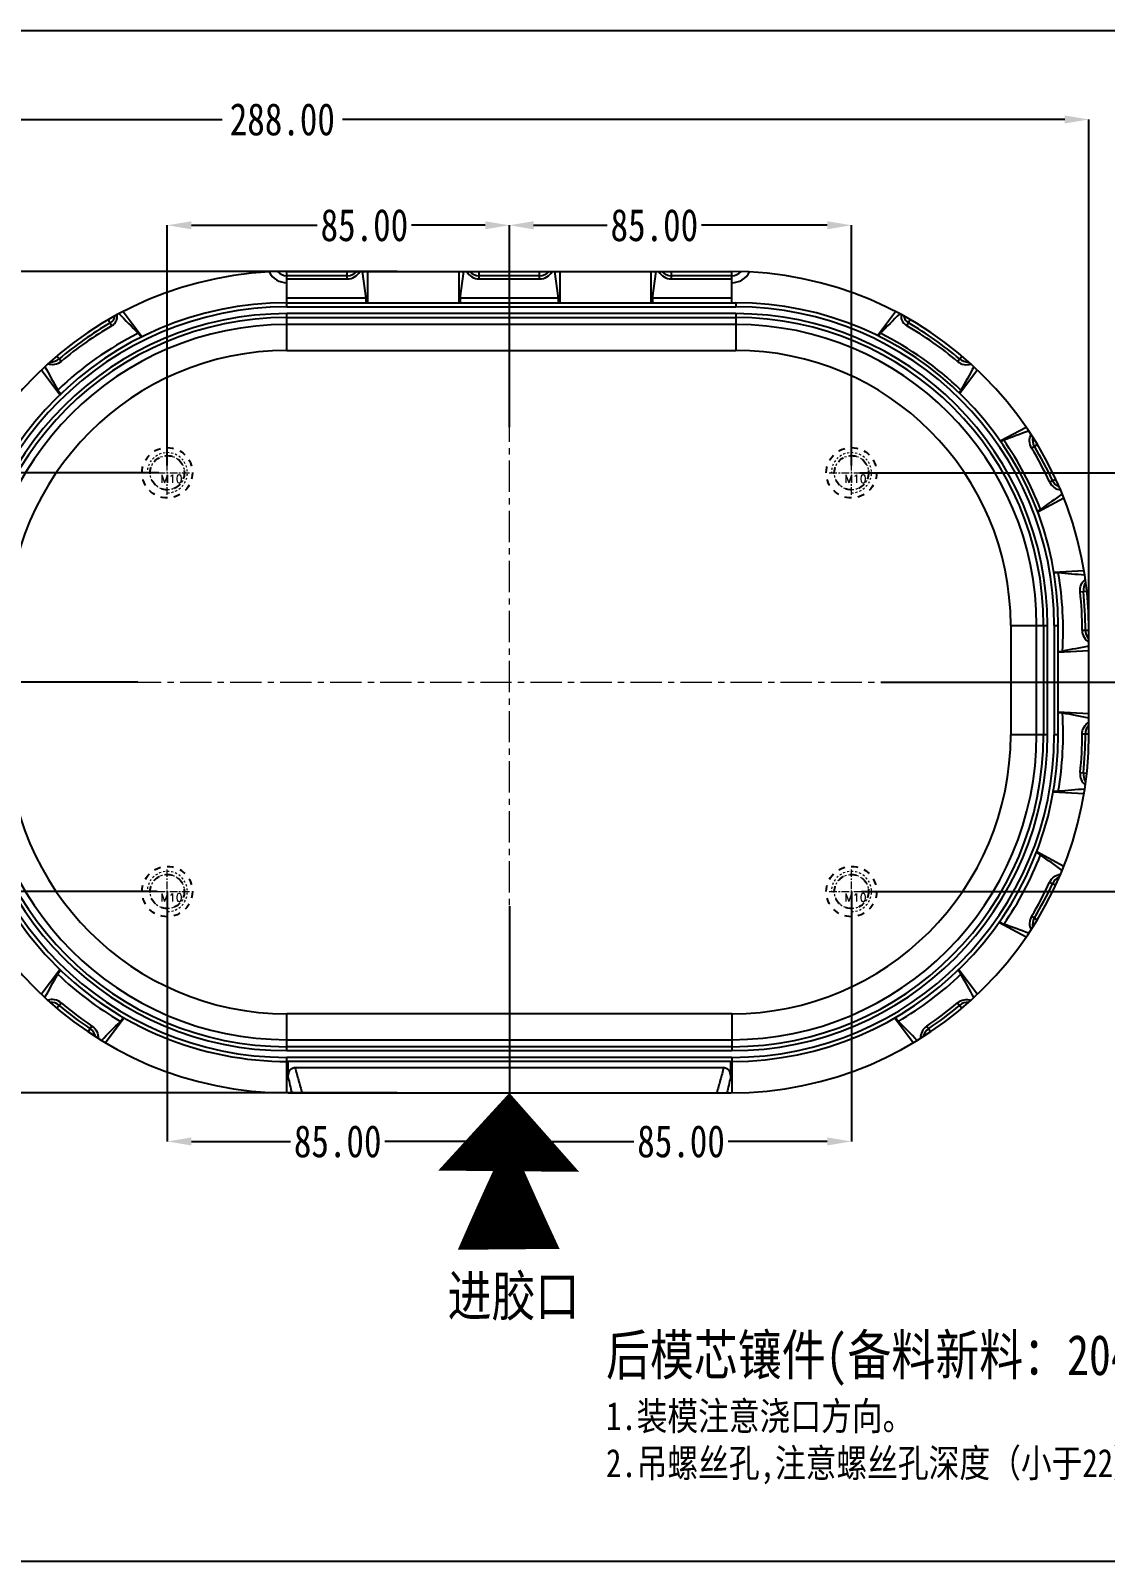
# Model space of a CAD drawing. Header units: millimetres. Extents: x 835 to 1873, y -1769 to 372.
# Drawn here: x 1184.6 to 1451.6, y -1161.5 to -781.4 of the extents above; entities that cross this region are included whole.
import ezdxf

# ---------------------------------------------------------------- set-up
doc = ezdxf.new("R2010")
doc.units = ezdxf.units.MM
doc.header["$LTSCALE"] = 16.335
doc.header["$PDMODE"] = 3
doc.header["$PDSIZE"] = 0.3125
doc.linetypes.add('CENTER', pattern=[0.6, 0.375, -0.075, 0.075, -0.075])
doc.linetypes.add('HIDDEN', pattern=[0.2, 0.1, -0.1])
doc.layers.get('0').update_dxf_attribs({"linetype": 'CONTINUOUS'})
doc.layers.get('Defpoints').update_dxf_attribs({"linetype": 'CONTINUOUS'})
doc.layers.add('center', color=1, linetype='CENTER', lineweight=9)
doc.layers.add('screw', color=33, linetype='CONTINUOUS', lineweight=13)
doc.layers.add('DEFAULT_2', color=8, linetype='HIDDEN')
doc.styles.get("Standard").update_dxf_attribs({"font": 'txt', "width": 0.8})
doc.styles.add('TXT', font='txt.shx', dxfattribs={"bigfont": 'gbcbig.shx'})
doc.dimstyles.get("Standard").update_dxf_attribs({"dimtxt": 0.15625, "dimasz": 0.1875, "dimexe": 0.125, "dimexo": 0.0625, "dimtad": 0, "dimtih": 1, "dimtoh": 1, "dimdsep": 46, "dimtxsty": 'Standard', "dimcen": 0.09, "dimadec": 0, "dimazin": 0, "dimtp": 0.01, "dimtm": 0.01, "dimtfac": 1, "dimtofl": 0, "dimtmove": 0, "dimatfit": 3, "dimfxl": 0, "dimtolj": 1, "dimarcsym": 0})

# ---------------------------------------------------------------- blocks, each defined once
blk = doc.blocks.new('*D69')
at = {"color": 4, "lineweight": -2}
for p, q in [((1159.53, -943.19), (1159.53, -803.46)), ((1165.53, -803.46), (1232.18, -803.46)), ((1441.53, -803.46), (1262.05, -803.46)), ((1447.53, -943.19), (1447.53, -803.46))]:
    blk.add_line(p, q, dxfattribs=at)
at = {"color": 4}
for points in [[(1165.53, -802.46), (1165.53, -804.46), (1159.53, -803.46)], [(1441.53, -802.46), (1441.53, -804.46), (1447.53, -803.46)]]:
    blk.add_solid(points, dxfattribs=at)
at = {"layer": 'Defpoints', "color": 0}
for p in [(1159.53, -803.46), (1159.53, -943.19), (1447.53, -943.19)]:
    blk.add_point(p, dxfattribs=at)
at = {"color": 6, "insert": (1247.12, -803.46), "char_height": 8, "attachment_point": 5}
blk.add_mtext('\\A1;288.00', dxfattribs=at)
blk = doc.blocks.new('*D70')
at = {"color": 4, "lineweight": -2}
for p, q in [((1275.67, -841.19), (1121.35, -841.19)), ((1121.35, -847.19), (1121.35, -911.39)), ((1121.35, -1039.19), (1121.35, -940.19)), ((1275.67, -1045.19), (1121.35, -1045.19))]:
    blk.add_line(p, q, dxfattribs=at)
at = {"color": 4}
for points in [[(1120.35, -847.19), (1122.35, -847.19), (1121.35, -841.19)], [(1120.35, -1039.19), (1122.35, -1039.19), (1121.35, -1045.19)]]:
    blk.add_solid(points, dxfattribs=at)
at = {"layer": 'Defpoints', "color": 0}
for p in [(1275.67, -841.19), (1121.35, -1045.19), (1275.67, -1045.19)]:
    blk.add_point(p, dxfattribs=at)
at = {"color": 6, "insert": (1121.35, -925.79), "char_height": 8, "attachment_point": 5, "rotation": 90}
blk.add_mtext('\\A1;204.00', dxfattribs=at)
blk = doc.blocks.new('screw_m10_g')
at = {"layer": 'screw', "color": 1, "linetype": 'CENTER', "ltscale": 0.310989}
for p, q in [((0, -5.5), (0, 5.5)), ((-5.5, 0), (5.5, 0))]:
    blk.add_line(p, q, dxfattribs=at)
at = {"layer": 'screw', "color": 33, "linetype": 'HIDDEN', "ltscale": 0.310989}
blk.add_circle((0, 0), 4.25, dxfattribs=at)
at = {"layer": 'screw', "color": 92, "linetype": 'HIDDEN', "ltscale": 0.310989}
blk.add_arc((0, 0), 5, 270, 180, dxfattribs=at)
at = {"layer": 'screw', "color": 6, "style": 'TXT'}
blk.add_text('M10', height=2, dxfattribs=at).set_placement((-1.7, -2.5))
blk = doc.blocks.new('*D71')
at = {"color": 4, "lineweight": -2}
for p, q in [((1303.53, -879.86), (1303.53, -829.73)), ((1309.53, -829.73), (1327.82, -829.73)), ((1382.53, -829.73), (1351.29, -829.73)), ((1388.53, -889.39), (1388.53, -829.73))]:
    blk.add_line(p, q, dxfattribs=at)
at = {"color": 4}
for points in [[(1309.53, -828.73), (1309.53, -830.73), (1303.53, -829.73)], [(1382.53, -828.73), (1382.53, -830.73), (1388.53, -829.73)]]:
    blk.add_solid(points, dxfattribs=at)
at = {"layer": 'Defpoints', "color": 0}
for p in [(1303.53, -829.73), (1303.53, -879.86), (1388.53, -889.39)]:
    blk.add_point(p, dxfattribs=at)
at = {"color": 6, "insert": (1339.56, -829.73), "char_height": 8, "attachment_point": 5}
blk.add_mtext('\\A1;85.00', dxfattribs=at)
blk = doc.blocks.new('*D72')
at = {"color": 4, "lineweight": -2}
for p, q in [((1390.65, -891.19), (1463.77, -891.19)), ((1463.77, -897.19), (1463.77, -904.62)), ((1463.77, -937.19), (1463.77, -928.09)), ((1395.84, -943.19), (1463.77, -943.19))]:
    blk.add_line(p, q, dxfattribs=at)
at = {"color": 4}
for points in [[(1462.77, -897.19), (1464.77, -897.19), (1463.77, -891.19)], [(1462.77, -937.19), (1464.77, -937.19), (1463.77, -943.19)]]:
    blk.add_solid(points, dxfattribs=at)
at = {"layer": 'Defpoints', "color": 0}
for p in [(1390.65, -891.19), (1395.84, -943.19), (1463.77, -943.19)]:
    blk.add_point(p, dxfattribs=at)
at = {"color": 6, "insert": (1463.77, -916.36), "char_height": 8, "attachment_point": 5, "rotation": 90}
blk.add_mtext('\\A1;52.00', dxfattribs=at)
blk = doc.blocks.new('*D73')
at = {"color": 4, "lineweight": -2}
for p, q in [((1395.84, -943.19), (1463.21, -943.19)), ((1463.21, -949.19), (1463.21, -953.8)), ((1463.21, -989.19), (1463.21, -977.26)), ((1391.06, -995.19), (1463.21, -995.19))]:
    blk.add_line(p, q, dxfattribs=at)
at = {"color": 4}
for points in [[(1462.21, -949.19), (1464.21, -949.19), (1463.21, -943.19)], [(1462.21, -989.19), (1464.21, -989.19), (1463.21, -995.19)]]:
    blk.add_solid(points, dxfattribs=at)
at = {"layer": 'Defpoints', "color": 0}
for p in [(1395.84, -943.19), (1391.06, -995.19), (1463.21, -995.19)]:
    blk.add_point(p, dxfattribs=at)
at = {"color": 6, "insert": (1463.21, -965.53), "char_height": 8, "attachment_point": 5, "rotation": 90}
blk.add_mtext('\\A1;52.00', dxfattribs=at)
blk = doc.blocks.new('*D74')
at = {"color": 4, "lineweight": -2}
for p, q in [((1388.53, -995.19), (1388.53, -1057.25)), ((1303.53, -998.83), (1303.53, -1057.25)), ((1309.53, -1057.25), (1334.47, -1057.25)), ((1382.53, -1057.25), (1357.93, -1057.25))]:
    blk.add_line(p, q, dxfattribs=at)
at = {"color": 4}
for points in [[(1309.53, -1056.25), (1309.53, -1058.25), (1303.53, -1057.25)], [(1382.53, -1056.25), (1382.53, -1058.25), (1388.53, -1057.25)]]:
    blk.add_solid(points, dxfattribs=at)
at = {"layer": 'Defpoints', "color": 0}
for p in [(1388.53, -995.19), (1303.53, -998.83), (1303.53, -1057.25)]:
    blk.add_point(p, dxfattribs=at)
at = {"color": 6, "insert": (1346.2, -1057.25), "char_height": 8, "attachment_point": 5}
blk.add_mtext('\\A1;85.00', dxfattribs=at)
blk = doc.blocks.new('*D75')
at = {"color": 4, "lineweight": -2}
for p, q in [((1218.53, -889.39), (1218.53, -829.73)), ((1224.53, -829.73), (1255.78, -829.73)), ((1297.53, -829.73), (1279.24, -829.73)), ((1303.53, -879.86), (1303.53, -829.73))]:
    blk.add_line(p, q, dxfattribs=at)
at = {"color": 4}
for points in [[(1224.53, -828.73), (1224.53, -830.73), (1218.53, -829.73)], [(1297.53, -828.73), (1297.53, -830.73), (1303.53, -829.73)]]:
    blk.add_solid(points, dxfattribs=at)
at = {"layer": 'Defpoints', "color": 0}
for p in [(1303.53, -829.73), (1303.53, -879.86), (1218.53, -889.39)]:
    blk.add_point(p, dxfattribs=at)
at = {"color": 6, "insert": (1267.51, -829.73), "char_height": 8, "attachment_point": 5}
blk.add_mtext('\\A1;85.00', dxfattribs=at)
blk = doc.blocks.new('*D76')
at = {"color": 4, "lineweight": -2}
for p, q in [((1216.41, -891.19), (1143.3, -891.19)), ((1143.3, -897.19), (1143.3, -904.62)), ((1143.3, -937.19), (1143.3, -928.09)), ((1211.23, -943.19), (1143.3, -943.19))]:
    blk.add_line(p, q, dxfattribs=at)
at = {"color": 4}
for points in [[(1142.3, -897.19), (1144.3, -897.19), (1143.3, -891.19)], [(1142.3, -937.19), (1144.3, -937.19), (1143.3, -943.19)]]:
    blk.add_solid(points, dxfattribs=at)
at = {"layer": 'Defpoints', "color": 0}
for p in [(1216.41, -891.19), (1143.3, -943.19), (1211.23, -943.19)]:
    blk.add_point(p, dxfattribs=at)
at = {"color": 6, "insert": (1143.3, -916.36), "char_height": 8, "attachment_point": 5, "rotation": 90}
blk.add_mtext('\\A1;52.00', dxfattribs=at)
blk = doc.blocks.new('*D77')
at = {"color": 4, "lineweight": -2}
for p, q in [((1211.23, -943.19), (1143.85, -943.19)), ((1143.85, -949.19), (1143.85, -953.8)), ((1143.85, -989.19), (1143.85, -977.26)), ((1216, -995.19), (1143.85, -995.19))]:
    blk.add_line(p, q, dxfattribs=at)
at = {"color": 4}
for points in [[(1142.85, -949.19), (1144.85, -949.19), (1143.85, -943.19)], [(1142.85, -989.19), (1144.85, -989.19), (1143.85, -995.19)]]:
    blk.add_solid(points, dxfattribs=at)
at = {"layer": 'Defpoints', "color": 0}
for p in [(1211.23, -943.19), (1143.85, -995.19), (1216, -995.19)]:
    blk.add_point(p, dxfattribs=at)
at = {"color": 6, "insert": (1143.85, -965.53), "char_height": 8, "attachment_point": 5, "rotation": 90}
blk.add_mtext('\\A1;52.00', dxfattribs=at)
blk = doc.blocks.new('*D78')
at = {"color": 4, "lineweight": -2}
for p, q in [((1218.53, -995.19), (1218.53, -1057.25)), ((1303.53, -998.83), (1303.53, -1057.25)), ((1224.53, -1057.25), (1249.13, -1057.25)), ((1297.53, -1057.25), (1272.6, -1057.25))]:
    blk.add_line(p, q, dxfattribs=at)
at = {"color": 4}
for points in [[(1224.53, -1056.25), (1224.53, -1058.25), (1218.53, -1057.25)], [(1297.53, -1056.25), (1297.53, -1058.25), (1303.53, -1057.25)]]:
    blk.add_solid(points, dxfattribs=at)
at = {"layer": 'Defpoints', "color": 0}
for p in [(1218.53, -995.19), (1303.53, -998.83), (1303.53, -1057.25)]:
    blk.add_point(p, dxfattribs=at)
at = {"color": 6, "insert": (1260.87, -1057.25), "char_height": 8, "attachment_point": 5}
blk.add_mtext('\\A1;85.00', dxfattribs=at)

msp = doc.modelspace()

# ---------------------------------------------------------------- linework, layer by layer
at = {"color": 7, "linetype": 'Continuous'}
for p, q in [((1248.258, -849.998), (1248.258, -841.186)), ((1263.258, -842.247), (1248.258, -842.247)), ((1248.258, -843.057), (1263.258, -843.057)), ((1248.533, -841.186), (1358.533, -841.186)), ((1263.258, -843.057), (1263.258, -841.186)), ((1267.99, -847.793), (1267.058, -841.186)), ((1268.258, -841.186), (1268.258, -848.993)), ((1291.033, -848.993), (1291.033, -841.186)), ((1291.301, -847.793), (1292.233, -841.186)), ((1296.033, -843.057), (1296.033, -841.186)), ((1311.033, -842.247), (1296.033, -842.247)), ((1296.033, -843.057), (1311.033, -843.057)), ((1311.033, -843.057), (1311.033, -841.186)), ((1315.765, -847.793), (1314.833, -841.186)), ((1316.033, -841.186), (1316.033, -848.993)), ((1338.808, -848.993), (1338.808, -841.186)), ((1339.076, -847.793), (1340.008, -841.186)), ((1343.808, -843.057), (1343.808, -841.186)), ((1358.808, -842.247), (1343.808, -842.247)), ((1343.808, -843.057), (1358.808, -843.057)), ((1358.808, -848.993), (1358.808, -841.186)), ((1207.601, -851.157), (1212.299, -857.398)), ((1267.99, -847.793), (1248.258, -847.793)), ((1248.258, -848.994), (1359.813, -848.993)), ((1248.258, -849.998), (1359.813, -849.998)), ((1267.99, -848.994), (1267.99, -847.793)), ((1291.301, -847.793), (1291.301, -848.994)), ((1315.765, -847.793), (1291.301, -847.793)), ((1315.765, -848.994), (1315.765, -847.793)), ((1339.076, -847.793), (1339.076, -848.994)), ((1358.808, -847.793), (1339.076, -847.793)), ((1359.813, -848.993), (1359.813, -849.998)), ((1394.976, -857.121), (1399.464, -851.157)), ((1204.785, -854.688), (1203.915, -853.178)), ((1248.258, -860.819), (1248.258, -851.667)), ((1359.813, -851.667), (1248.258, -851.667)), ((1248.258, -852.657), (1359.813, -852.657)), ((1359.813, -854.386), (1248.258, -854.386)), ((1359.813, -851.667), (1359.813, -860.819)), ((1402.281, -854.688), (1403.151, -853.178)), ((1212.055, -857.52), (1211.321, -856.544)), ((1395.745, -856.544), (1395.22, -857.242)), ((1192.165, -863.535), (1191.064, -862.228)), ((1248.258, -860.819), (1359.813, -860.819)), ((1414.901, -863.535), (1416.002, -862.228)), ((1191.855, -871.808), (1187.231, -865.664)), ((1419.835, -865.664), (1415.463, -871.473)), ((1191.322, -870.655), (1192.05, -871.621)), ((1415.268, -871.287), (1415.744, -870.655)), ((1425.522, -883.268), (1431.934, -879.854)), ((1426.393, -883.108), (1425.675, -883.49)), ((1433.295, -885.046), (1434.722, -884.183)), ((1437.786, -893.479), (1439.291, -892.781)), ((1434.734, -900.718), (1435.541, -900.289)), ((1441.319, -897.515), (1434.83, -900.971)), ((1438.832, -915.865), (1446.308, -915.469)), ((1439.929, -916.075), (1438.876, -916.131)), ((1445.366, -920.749), (1447.012, -920.571)), ((1428.11, -929.116), (1437.262, -929.116)), ((1428.11, -929.116), (1428.11, -956.251)), ((1434.543, -956.251), (1434.543, -929.116)), ((1436.272, -929.116), (1436.272, -956.251)), ((1437.262, -956.251), (1437.262, -929.116)), ((1438.931, -929.116), (1439.935, -929.116)), ((1438.931, -929.116), (1438.931, -956.251)), ((1439.935, -956.251), (1439.935, -929.116)), ((1445.871, -930.29), (1447.533, -930.293)), ((1447.533, -956.186), (1447.533, -930.186)), ((1439.935, -935.567), (1440.959, -935.512)), ((1447.533, -935.432), (1439.936, -935.835)), ((1440.959, -950.86), (1439.935, -950.805)), ((1439.936, -950.537), (1447.533, -950.94)), ((1437.262, -956.251), (1428.11, -956.251)), ((1439.935, -956.251), (1438.931, -956.251)), ((1447.533, -956.079), (1445.871, -956.082)), ((1445.366, -965.623), (1447.012, -965.801)), ((1446.308, -970.903), (1438.675, -970.498)), ((1438.721, -970.232), (1439.929, -970.296)), ((1435.541, -986.083), (1434.473, -985.515)), ((1434.571, -985.263), (1441.319, -988.857)), ((1437.786, -992.892), (1439.291, -993.591)), ((1431.934, -1006.518), (1425.171, -1002.917)), ((1425.325, -1002.695), (1426.393, -1003.264)), ((1433.295, -1001.325), (1434.722, -1002.189)), ((1187.231, -1020.708), (1191.855, -1014.564)), ((1192.05, -1014.75), (1191.322, -1015.717)), ((1415.744, -1015.717), (1415.016, -1014.75)), ((1415.211, -1014.564), (1419.835, -1020.708)), ((1191.064, -1024.144), (1192.165, -1022.837)), ((1248.258, -1034.705), (1248.258, -1025.553)), ((1358.808, -1025.553), (1248.258, -1025.553)), ((1358.808, -1025.553), (1358.808, -1034.705)), ((1414.901, -1022.837), (1416.002, -1024.144)), ((1198.836, -1030.019), (1199.799, -1028.582)), ((1207.835, -1026.591), (1203.186, -1032.767)), ((1206.874, -1027.421), (1207.601, -1026.455)), ((1403.88, -1032.767), (1399.231, -1026.591)), ((1399.465, -1026.455), (1400.192, -1027.421)), ((1407.267, -1028.582), (1408.23, -1030.019)), ((1248.258, -1031.986), (1358.808, -1031.986)), ((1358.808, -1033.715), (1248.258, -1033.715)), ((1248.258, -1034.705), (1358.808, -1034.705)), ((1358.808, -1036.374), (1248.258, -1036.374)), ((1248.258, -1045.186), (1248.258, -1036.374)), ((1248.579, -1037.349), (1358.486, -1037.349)), ((1248.579, -1041.354), (1248.579, -1037.349)), ((1358.486, -1037.349), (1358.486, -1041.354)), ((1358.808, -1036.374), (1358.808, -1045.186)), ((1250.26, -1038.879), (1356.806, -1038.879)), ((1248.533, -1045.186), (1358.533, -1045.186))]:
    msp.add_line(p, q, dxfattribs=at)
msp.add_lwpolyline([(1084.58, -781.392), (1595.524, -781.392), (1595.524, -1161.534), (1084.58, -1161.534)], close=True)
msp.add_lwpolyline([(1303.533, -1045.186, 0, 35.019, 0), (1303.36, -1064.64, 7.782, 25.292, 0.0044447), (1303.36, -1084.037, 25.292, 25.292, 0.0044447)], format="xyseb")
for centre, radius, start, end in [((1248.533, -930.186), 89, 90, 180), ((1248.258, -838.993), 5, 207.61041, 270), ((1248.258, -838.993), 3.254, 223.31575, 270), ((1263.258, -838.993), 3.254, 270, 317.62651), ((1296.033, -838.993), 3.254, 222.37349, 270), ((1311.033, -838.993), 3.254, 270, 317.62651), ((1343.808, -838.993), 3.254, 222.37349, 270), ((1358.533, -930.186), 89, 0, 90), ((1358.808, -838.993), 3.254, 270, 316.68425), ((1358.808, -838.993), 5, 270, 332.38959), ((1248.258, -930.121), 81.127, 90, 180), ((1248.258, -930.121), 80.123, 90, 180), ((1359.813, -929.116), 80.122, 0, 90), ((1359.813, -929.116), 79.118, 0, 90), ((1248.258, -930.121), 78.454, 90, 180), ((1248.258, -930.121), 77.464, 90, 180), ((1248.258, -930.121), 75.735, 90, 180), ((1248.258, -930.121), 87.874, 119.95555, 130.1112), ((1248.258, -930.121), 87.064, 119.95555, 130.1112), ((1203.255, -852.033), 2.254, 299.95555, 353.59821), ((1359.813, -929.116), 77.449, 0, 90), ((1359.813, -929.116), 76.459, 0, 90), ((1359.813, -929.116), 74.73, 0, 90), ((1403.811, -852.033), 2.254, 186.40179, 240.04445), ((1358.808, -930.121), 87.064, 49.8888, 60.04445), ((1358.808, -930.121), 87.874, 49.8888, 60.04445), ((1248.258, -930.121), 82.328, 116.65767, 133.75478), ((1358.808, -930.121), 82.328, 46.24522, 63.34233), ((1248.258, -930.121), 69.302, 90, 180), ((1189.547, -860.427), 3.254, 267.29168, 310.1112), ((1359.813, -929.116), 68.297, 0, 90), ((1417.519, -860.427), 3.254, 229.8888, 272.70832), ((1358.808, -930.121), 82.328, 21.24522, 34.82295), ((1358.808, -930.121), 87.064, 24.8888, 31.17936), ((1436.772, -882.942), 3.254, 169.26616, 211.17936), ((1358.808, -930.121), 87.874, 24.8888, 31.17936), ((1441.472, -891.769), 3.254, 204.8888, 246.50961), ((1358.808, -930.121), 82.328, 356.24522, 9.82295), ((1449.406, -920.312), 3.254, 144.63713, 186.17936), ((1358.808, -930.121), 87.064, 359.8888, 6.17936), ((1358.808, -930.121), 87.874, 359.8888, 6.17936), ((1449.936, -930.298), 3.254, 179.8888, 222.40031), ((1358.808, -956.251), 82.328, 350.17705, 3.75478), ((1449.936, -956.074), 3.254, 137.59969, 180.1112), ((1248.533, -956.186), 89, 180, 270), ((1248.258, -956.251), 81.127, 180, 270.18709), ((1248.258, -956.251), 80.123, 180, 270), ((1248.258, -956.251), 78.454, 180, 270), ((1248.258, -956.251), 77.464, 180, 270), ((1248.258, -956.251), 75.735, 180, 270), ((1248.258, -956.251), 69.302, 180, 270), ((1358.533, -956.186), 89, 270, 0), ((1358.808, -956.251), 81.127, 270, 360), ((1358.808, -956.251), 80.123, 270, 360), ((1358.808, -956.251), 78.454, 270, 360), ((1358.808, -956.251), 77.464, 270, 0), ((1358.808, -956.251), 75.735, 270, 0), ((1358.808, -956.251), 69.302, 270, 0), ((1358.808, -956.251), 87.064, 353.82064, 0.1112), ((1358.808, -956.251), 87.874, 353.82064, 0.1112), ((1449.406, -966.06), 3.254, 173.82064, 215.36287), ((1358.808, -956.251), 82.328, 325.17705, 338.75478), ((1441.472, -994.603), 3.254, 113.49039, 155.1112), ((1358.808, -956.251), 87.064, 328.82064, 335.1112), ((1358.808, -956.251), 87.874, 328.82064, 335.1112), ((1436.772, -1003.43), 3.254, 148.82064, 190.73384), ((1248.258, -956.251), 82.328, 226.24522, 239.82295), ((1358.808, -956.251), 82.328, 300.17705, 313.75478), ((1189.547, -1025.945), 3.254, 49.8888, 92.70832), ((1248.258, -956.251), 87.874, 229.8888, 236.17936), ((1248.258, -956.251), 87.064, 229.8888, 236.17936), ((1358.808, -956.251), 87.064, 303.82064, 310.1112), ((1358.808, -956.251), 87.874, 303.82064, 310.1112), ((1417.519, -1025.945), 3.254, 87.29168, 130.1112), ((1197.537, -1031.958), 3.254, 12.63782, 56.17936), ((1409.529, -1031.958), 3.254, 123.82064, 167.36218), ((1358.808, -956.251), 81.128, 269.81849, 269.93949)]:
    msp.add_arc(centre, radius, start, end, dxfattribs=at)
for centre, start_param, end_param in [((1263.258, -839.495), -3.1415927, -2.0653143), ((1296.033, -839.495), -4.217871, -3.1415927), ((1311.033, -839.495), -3.1415927, -2.0653143), ((1343.808, -839.495), -4.217871, -3.1415927)]:
    msp.add_ellipse(centre, major_axis=(0, 3.562), ratio=0.9900059, start_param=start_param, end_param=end_param, dxfattribs=at)
for points, knots in [([(1204.785, -854.688), (1205.025, -854.549), (1205.459, -854.197), (1205.905, -853.506), (1206.119, -852.74), (1206.111, -852.218), (1206.071, -851.968)], [0, 0, 0, 0, 0.2613587, 0.5161694, 0.7619333, 1, 1, 1, 1]), ([(1402.281, -854.688), (1402.041, -854.549), (1401.607, -854.197), (1401.161, -853.506), (1400.946, -852.74), (1400.955, -852.218), (1400.994, -851.968)], [0, 0, 0, 0, 0.2613573, 0.516169, 0.7619332, 1, 1, 1, 1]), ([(1192.165, -863.535), (1191.706, -863.922), (1190.591, -864.447), (1189.371, -864.357), (1188.829, -864.183)], [0, 0, 0, 0, 0.5130827, 1, 1, 1, 1]), ([(1414.901, -863.535), (1415.36, -863.922), (1416.475, -864.447), (1417.695, -864.357), (1418.237, -864.183)], [0, 0, 0, 0, 0.5130833, 1, 1, 1, 1]), ([(1433.295, -885.046), (1432.988, -884.539), (1432.643, -883.37), (1432.908, -882.191), (1433.156, -881.685)], [0, 0, 0, 0, 0.5129063, 1, 1, 1, 1]), ([(1437.786, -893.479), (1438.034, -894.016), (1438.807, -894.951), (1439.927, -895.391), (1440.483, -895.469)], [0, 0, 0, 0, 0.5128396, 1, 1, 1, 1]), ([(1445.366, -920.749), (1445.302, -920.162), (1445.481, -918.964), (1446.211, -918.009), (1446.646, -917.655)], [0, 0, 0, 0, 0.5128237, 1, 1, 1, 1]), ([(1445.871, -930.29), (1445.87, -930.893), (1446.188, -932.09), (1447.047, -932.968), (1447.533, -933.27)], [0, 0, 0, 0, 0.5131532, 1, 1, 1, 1]), ([(1445.871, -956.082), (1445.87, -955.479), (1446.188, -954.282), (1447.047, -953.404), (1447.533, -953.102)], [0, 0, 0, 0, 0.5131527, 1, 1, 1, 1]), ([(1445.366, -965.623), (1445.302, -966.21), (1445.481, -967.408), (1446.211, -968.362), (1446.646, -968.717)], [0, 0, 0, 0, 0.5128243, 1, 1, 1, 1]), ([(1437.786, -992.892), (1438.034, -992.356), (1438.807, -991.421), (1439.927, -990.981), (1440.483, -990.903)], [0, 0, 0, 0, 0.5128389, 1, 1, 1, 1]), ([(1433.295, -1001.325), (1432.988, -1001.833), (1432.643, -1003.002), (1432.908, -1004.181), (1433.156, -1004.687)], [0, 0, 0, 0, 0.5129069, 1, 1, 1, 1]), ([(1192.165, -1022.837), (1191.706, -1022.45), (1190.591, -1021.925), (1189.371, -1022.015), (1188.829, -1022.189)], [0, 0, 0, 0, 0.5130833, 1, 1, 1, 1]), ([(1414.901, -1022.837), (1415.36, -1022.45), (1416.475, -1021.925), (1417.695, -1022.015), (1418.237, -1022.189)], [0, 0, 0, 0, 0.5130827, 1, 1, 1, 1]), ([(1199.799, -1028.582), (1200.303, -1028.92), (1201.123, -1029.859), (1201.367, -1031.071), (1201.343, -1031.645)], [0, 0, 0, 0, 0.513248, 1, 1, 1, 1]), ([(1407.267, -1028.582), (1406.763, -1028.92), (1405.943, -1029.859), (1405.699, -1031.071), (1405.723, -1031.645)], [0, 0, 0, 0, 0.5132486, 1, 1, 1, 1]), ([(1248.579, -1037.349), (1248.574, -1037.354), (1248.556, -1037.37), (1248.532, -1037.377), (1248.515, -1037.379)], [0, 0, 0, 0, 0.285956, 1, 1, 1, 1]), ([(1358.486, -1037.349), (1358.491, -1037.354), (1358.51, -1037.37), (1358.534, -1037.377), (1358.551, -1037.379)], [0, 0, 0, 0, 0.285956, 1, 1, 1, 1]), ([(1248.579, -1041.354), (1248.579, -1041.078), (1248.63, -1040.525), (1248.893, -1039.732), (1249.342, -1039.173), (1249.842, -1038.92), (1250.121, -1038.878), (1250.26, -1038.879)], [0, 0, 0, 0, 0.2500669, 0.4999631, 0.7491347, 0.8745696, 1, 1, 1, 1]), ([(1250.26, -1038.879), (1250.551, -1039.93), (1251.126, -1042.035), (1251.715, -1044.136), (1252.01, -1045.186)], [0, 0, 0, 0, 0.4998933, 1, 1, 1, 1]), ([(1356.806, -1038.879), (1356.515, -1039.93), (1355.94, -1042.035), (1355.351, -1044.136), (1355.056, -1045.186)], [0, 0, 0, 0, 0.4998931, 1, 1, 1, 1]), ([(1356.806, -1038.879), (1356.945, -1038.879), (1357.223, -1038.92), (1357.724, -1039.173), (1358.172, -1039.732), (1358.436, -1040.525), (1358.486, -1041.078), (1358.486, -1041.354)], [0, 0, 0, 0, 0.1254184, 0.2508123, 0.5000495, 0.7499354, 1, 1, 1, 1])]:
    msp.add_open_spline(points, degree=3, knots=knots, dxfattribs=at)
for points in [[(1206.541, -851.715), (1208.135, -853.324), (1209.728, -854.934), (1211.321, -856.544)], [(1400.524, -851.715), (1398.931, -853.324), (1397.337, -854.934), (1395.745, -856.544)], [(1188.094, -864.855), (1189.169, -866.789), (1190.245, -868.722), (1191.322, -870.655)], [(1418.972, -864.855), (1417.897, -866.789), (1416.821, -868.722), (1415.744, -870.655)], [(1432.594, -880.83), (1430.526, -881.589), (1428.459, -882.348), (1426.393, -883.108)], [(1440.88, -896.424), (1439.101, -897.713), (1437.321, -899.001), (1435.541, -900.289)], [(1446.494, -916.63), (1444.306, -916.444), (1442.117, -916.26), (1439.929, -916.075)], [(1447.533, -934.247), (1445.342, -934.669), (1443.15, -935.091), (1440.959, -935.512)], [(1447.533, -952.125), (1445.342, -951.703), (1443.15, -951.281), (1440.959, -950.86)], [(1446.494, -969.742), (1444.306, -969.927), (1442.117, -970.112), (1439.929, -970.296)], [(1440.88, -989.948), (1439.101, -988.659), (1437.321, -987.371), (1435.541, -986.083)], [(1432.594, -1005.542), (1430.526, -1004.783), (1428.459, -1004.024), (1426.393, -1003.264)], [(1188.094, -1021.517), (1189.169, -1019.583), (1190.245, -1017.65), (1191.322, -1015.717)], [(1418.972, -1021.517), (1417.897, -1019.583), (1416.821, -1017.65), (1415.744, -1015.717)], [(1202.168, -1032.155), (1203.737, -1030.578), (1205.306, -1029), (1206.874, -1027.421)], [(1404.897, -1032.155), (1403.328, -1030.578), (1401.76, -1029), (1400.192, -1027.421)], [(1248.579, -1041.354), (1248.872, -1042.631), (1249.164, -1043.909), (1249.456, -1045.186)], [(1358.486, -1041.354), (1358.194, -1042.631), (1357.902, -1043.909), (1357.61, -1045.186)]]:
    msp.add_open_spline(points, degree=3, dxfattribs=at)
at = {"layer": 'center', "color": 1, "linetype": 'CENTER', "ltscale": 1.268834}
for p, q in [((1303.533, -1045.186), (1303.533, -841.186)), ((1159.533, -943.186), (1447.533, -943.186))]:
    msp.add_line(p, q, dxfattribs=at)
at = {"layer": 'DEFAULT_2', "color": 8, "linetype": 'HIDDEN'}
for centre, radius in [((1218.533, -891.186), 6.25), ((1388.533, -891.186), 6.25), ((1218.533, -891.186), 4.25), ((1388.533, -891.186), 4.25), ((1218.533, -995.186), 6.25), ((1218.533, -995.186), 4.25), ((1388.533, -995.186), 6.25), ((1388.533, -995.186), 4.25)]:
    msp.add_circle(centre, radius, dxfattribs=at)
msp.add_arc((1358.808, -956.251), 81.128, 269.93949, 270, dxfattribs=at)

# ---------------------------------------------------------------- block references
at = {"layer": 'screw'}
for p in [(1218.533, -891.186), (1388.533, -891.186), (1218.533, -995.186), (1388.533, -995.186)]:
    msp.add_blockref('screw_m10_g', p, dxfattribs=at)

# ---------------------------------------------------------------- texts
at = {"char_height": 10, "attachment_point": 1}
for s, insert, width in [('{\\fSimSun|b0|i0|c134|p2;进胶口}', (1288.186, -1090.604), 77.13941), ('{\\fSimSun|b0|i0|c134|p2;后模芯镶件(备料新料：204.5*288.5*40.5--1 SKD61)\\P\\H0.7x;1.装模注意浇口方向。\\P2.吊螺丝孔,注意螺丝孔深度（小于22）。}', (1327.556, -1105.269), 422.28077)]:
    msp.add_mtext(s, dxfattribs=dict(at, insert=insert, width=width))

# ---------------------------------------------------------------- dimensions: what is measured, and where the dimension line sits
for base, p1, p2, picture, middle in [((1159.533, -803.462), (1447.533, -943.186), (1159.533, -943.186), '*D69', (1247.117, -803.462)), ((1303.533, -829.733), (1388.533, -889.385), (1303.533, -879.859), '*D71', (1339.556, -829.733)), ((1303.533, -1057.253), (1388.533, -995.186), (1303.533, -998.833), '*D74', (1346.2, -1057.253))]:
    dim = msp.add_linear_dim(base=base, p1=p1, p2=p2, dimstyle='Standard', override={"dimtxt": 8, "dimasz": 6, "dimexe": 0, "dimexo": 0, "dimgap": 0, "dimtih": 0, "dimtoh": 0, "dimzin": 0, "dimcen": 0, "dimclrd": 4, "dimclre": 4, "dimclrt": 6, "dimtp": 0, "dimtm": 0, "dimtzin": 0})
    dim.commit()
    dim.dimension.update_dxf_attribs({"geometry": picture, "text_midpoint": middle, "dimtype": 160})
for base, p1, p2, angle, picture, middle in [((1303.533, -829.733), (1218.533, -889.385), (1303.533, -879.859), 180, '*D75', (1267.51, -829.733)), ((1121.347, -1045.186), (1275.673, -841.186), (1275.673, -1045.186), 90, '*D70', (1121.347, -925.793)), ((1143.297, -943.186), (1216.415, -891.186), (1211.226, -943.186), 90, '*D76', (1143.297, -916.358)), ((1463.769, -943.186), (1390.651, -891.186), (1395.84, -943.186), 90, '*D72', (1463.769, -916.358)), ((1143.852, -995.186), (1211.226, -943.186), (1216.002, -995.186), 90, '*D77', (1143.852, -965.53)), ((1463.214, -995.186), (1395.84, -943.186), (1391.064, -995.186), 90, '*D73', (1463.214, -965.53)), ((1303.533, -1057.253), (1218.533, -995.186), (1303.533, -998.833), 180, '*D78', (1260.866, -1057.253))]:
    dim = msp.add_linear_dim(base=base, p1=p1, p2=p2, angle=angle, dimstyle='Standard', override={"dimtxt": 8, "dimasz": 6, "dimexe": 0, "dimexo": 0, "dimgap": 0, "dimtih": 0, "dimtoh": 0, "dimzin": 0, "dimcen": 0, "dimclrd": 4, "dimclre": 4, "dimclrt": 6, "dimtp": 0, "dimtm": 0, "dimtzin": 0})
    dim.commit()
    dim.dimension.update_dxf_attribs({"geometry": picture, "text_midpoint": middle, "dimtype": 160})

doc.saveas('drawing.dxf')
